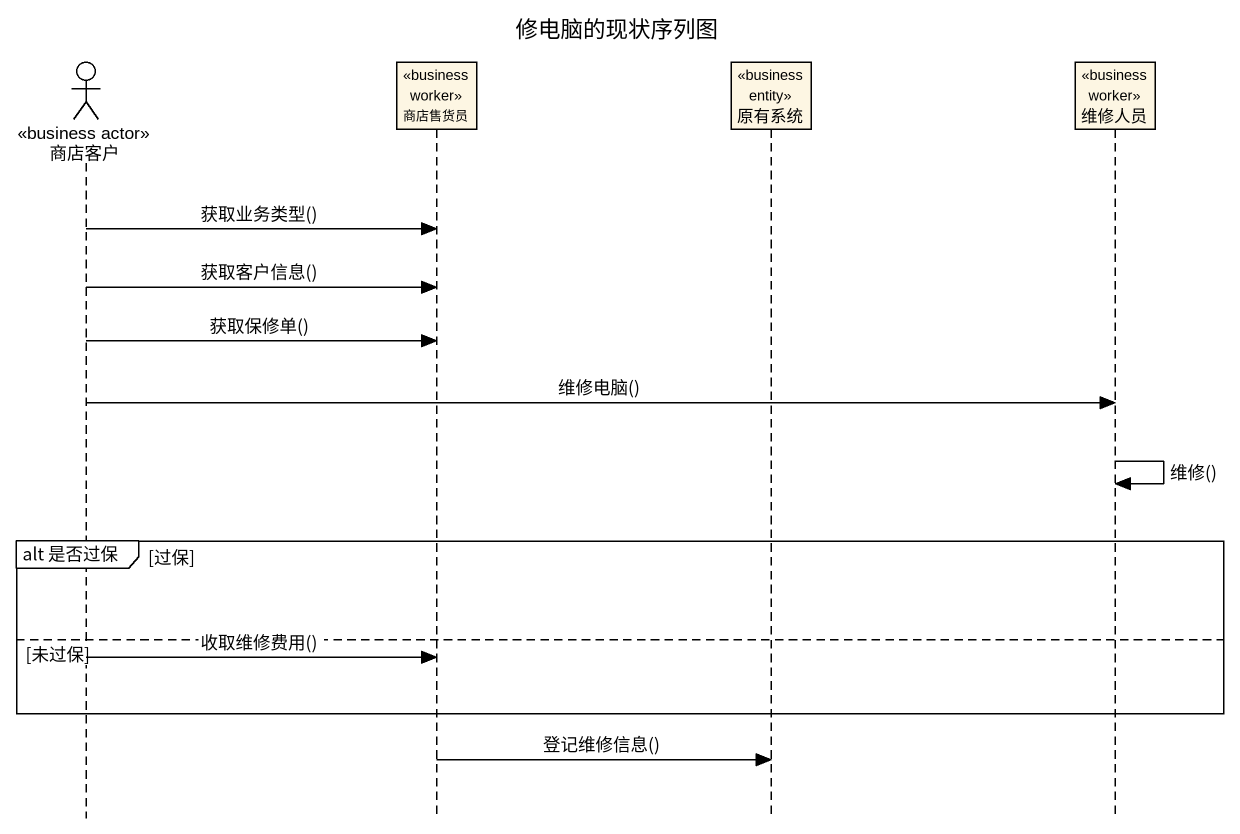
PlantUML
@startuml
title 修电脑的现状序列图
hide footbox
actor 商店客户 <<business actor>>
participant 商店售货员 <<business worker>>
participant 原有系统 <<business entity>>
participant 维修人员 <<business worker>>

商店客户 -> 商店售货员 : 获取业务类型()
商店客户 -> 商店售货员 : 获取客户信息()
商店客户 -> 商店售货员 : 获取保修单()
商店客户 -> 维修人员 : 维修电脑()
维修人员 -> 维修人员 : 维修()
group alt 是否过保 [过保]
else 未过保
  商店客户 -> 商店售货员 : 收取维修费用()
end
商店售货员 -> 原有系统 : 登记维修信息()
@enduml
